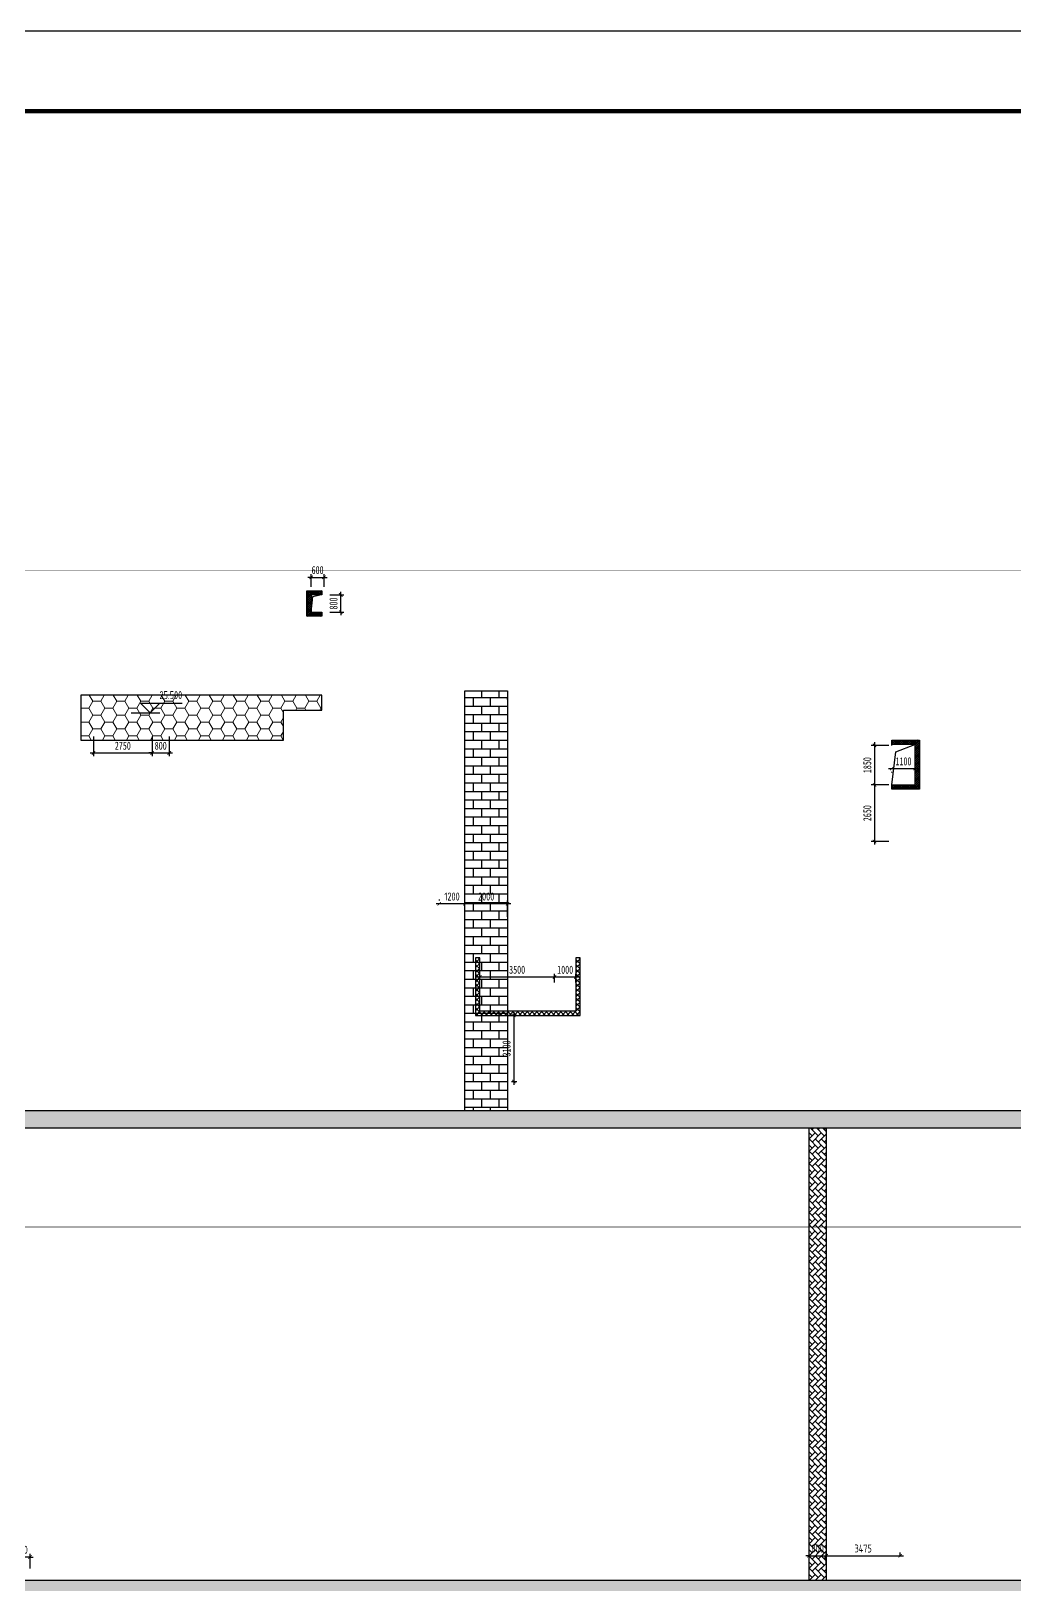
# Model space of a CAD drawing. Extents: x -302153 to 1239823, y 44204 to 1496698.
# Drawn here: x 1051799 to 1097897, y 877340 to 950148 of the extents above; entities that cross this region are included whole.
import ezdxf
from ezdxf.enums import TextEntityAlignment as Align

# ---------------------------------------------------------------- set-up
doc = ezdxf.new("R2010")
doc.units = 0
doc.header["$LTSCALE"] = 1500
doc.header["$MEASUREMENT"] = 0
doc.linetypes.add('DASH', pattern=[0.35, 0.25, -0.1])
doc.layers.get('0').update_dxf_attribs({"linetype": 'CONTINUOUS'})
doc.layers.get('Defpoints').update_dxf_attribs({"color": 2, "linetype": 'CONTINUOUS'})
doc.layers.add('HATCH', color=254, linetype='CONTINUOUS', lineweight=0)
for name, color, linetype in [('HATCH1', 181, 'CONTINUOUS'), ('S_HOLE', 201, 'CONTINUOUS'), ('S_HOLE_TEXT', 201, 'CONTINUOUS'), ('S_PLAN_DIMS', 3, 'CONTINUOUS'), ('SD_DIMS', 3, 'CONTINUOUS'), ('SD_THIN', 83, 'CONTINUOUS'), ('SE_HACH', 253, 'CONTINUOUS'), ('后浇带', 7, 'CONTINUOUS')]:
    doc.layers.add(name, color=color, linetype=linetype)
doc.layers.add('内框', color=8, linetype='CONTINUOUS', plot=False)
doc.layers.add('抗震等级范围线', color=110, linetype='DASH', plot=False)
doc.styles.add('TH-STYLE3', font='tssdeng.shx', dxfattribs={"width": 0.7, "bigfont": 'tssdchn.shx'})
doc.styles.add('TSSD_Dimension', font='', dxfattribs={"width": 0.7})
doc.styles.add('TSSD_Label', font='tssdeng.shx', dxfattribs={"width": 0.7, "bigfont": 'hztxt.shx'})
doc.styles.add('黑体', font='simhei.ttf')
doc.styles.get('TSSD_Dimension').set_extended_font_data('SimSun')
doc.dimstyles.new('TSSD_150_150', dxfattribs={"dimtxt": 375, "dimasz": 150, "dimexe": 150, "dimexo": 375, "dimgap": 150, "dimtad": 1, "dimdec": 0, "dimzin": 0, "dimdsep": 46, "dimtxsty": 'TSSD_Dimension', "dimblk": 'ARCHTICK', "dimblk1": 'ARCHTICK', "dimblk2": 'ARCHTICK', "dimcen": 0, "dimdle": 150, "dimclrt": 7, "dimadec": 0, "dimazin": 0, "dimtfac": 1, "dimtdec": 0, "dimtix": 1, "dimtmove": 2, "dimatfit": 3, "dimfxl": 1, "dimtolj": 1, "dimtzin": 0, "dimarcsym": 0})
pattern_1 = [(45, (0, 0), (-44.9012806, 44.9012806), []), (135, (0, 0), (-44.9012806, -44.9012806), [])]

# ---------------------------------------------------------------- blocks, each defined once
blk = doc.blocks.new('_ArchTick')
at = {"color": 0, "const_width": 0.25}
blk.add_lwpolyline([(-0.53, -0.53), (0.53, 0.53)], dxfattribs=at)
blk = doc.blocks.new('*D32')
at = {"layer": 'Defpoints', "color": 0, "transparency": 16777216}
for p in [(1065524, 924552), (1064924, 923727), (1065524, 923727)]:
    blk.add_point(p, dxfattribs=at)
at = {"layer": 'S_HOLE', "color": 0, "lineweight": -2, "transparency": 16777216}
for p, q in [((1064924, 924102), (1064924, 924702)), ((1065524, 924102), (1065524, 924702)), ((1064924, 924552), (1064774, 924552)), ((1064924, 924552), (1065524, 924552)), ((1065524, 924552), (1065674, 924552))]:
    blk.add_line(p, q, dxfattribs=at)
at = {"layer": 'S_HOLE', "color": 0, "lineweight": -2, "transparency": 16777216, "xscale": 150, "yscale": 150, "zscale": 150}
blk.add_blockref('_ArchTick', (1064924, 924552), dxfattribs=at)
at = {"layer": 'S_HOLE', "color": 0, "lineweight": -2, "transparency": 16777216, "xscale": 150, "yscale": 150, "zscale": 150, "rotation": 180}
blk.add_blockref('_ArchTick', (1065524, 924552), dxfattribs=at)
at = {"layer": 'S_HOLE', "color": 7, "transparency": 16777216, "insert": (1065224, 924890), "char_height": 375, "attachment_point": 5, "style": 'TSSD_Dimension'}
blk.add_mtext('\\A1;600', dxfattribs=at)
blk = doc.blocks.new('*D33')
at = {"layer": 'Defpoints', "color": 0, "transparency": 16777216}
for p in [(1065424, 923727), (1066307, 923727), (1065424, 922927)]:
    blk.add_point(p, dxfattribs=at)
at = {"layer": 'S_HOLE', "color": 0, "lineweight": -2, "transparency": 16777216}
for p, q in [((1065799, 923727), (1066457, 923727)), ((1066307, 923727), (1066307, 923877)), ((1066307, 922927), (1066307, 923727)), ((1065799, 922927), (1066457, 922927)), ((1066307, 922927), (1066307, 922777))]:
    blk.add_line(p, q, dxfattribs=at)
at = {"layer": 'S_HOLE', "color": 0, "lineweight": -2, "transparency": 16777216, "xscale": 150, "yscale": 150, "zscale": 150}
for p, rotation in [((1066307, 923727), 270), ((1066307, 922927), 90)]:
    blk.add_blockref('_ArchTick', p, dxfattribs=dict(at, rotation=rotation))
at = {"layer": 'S_HOLE', "color": 7, "transparency": 16777216, "insert": (1065970, 923327), "char_height": 375, "attachment_point": 5, "rotation": 90, "style": 'TSSD_Dimension'}
blk.add_mtext('\\A1;800', dxfattribs=at)
blk = doc.blocks.new('*D34')
at = {"layer": 'Defpoints', "color": 0, "transparency": 16777216}
for p in [(1092124, 915784), (1093224, 915784), (1093224, 915592)]:
    blk.add_point(p, dxfattribs=at)
at = {"layer": 'S_HOLE', "color": 0, "lineweight": -2, "transparency": 16777216}
for p, q in [((1091974, 915592), (1093374, 915592)), ((1092124, 915409), (1092124, 915442)), ((1093224, 915409), (1093224, 915442))]:
    blk.add_line(p, q, dxfattribs=at)
at = {"layer": 'S_HOLE', "color": 0, "lineweight": -2, "transparency": 16777216, "xscale": 150, "yscale": 150, "zscale": 150, "rotation": 180}
blk.add_blockref('_ArchTick', (1092124, 915592), dxfattribs=at)
at = {"layer": 'S_HOLE', "color": 0, "lineweight": -2, "transparency": 16777216, "xscale": 150, "yscale": 150, "zscale": 150}
blk.add_blockref('_ArchTick', (1093224, 915592), dxfattribs=at)
at = {"layer": 'S_HOLE', "color": 7, "transparency": 16777216, "insert": (1092674, 915930), "char_height": 375, "attachment_point": 5, "style": 'TSSD_Dimension'}
blk.add_mtext('\\A1;1100', dxfattribs=at)
blk = doc.blocks.new('THAPE_A0L1_inner')
at = {"layer": '内框'}
blk.add_lwpolyline([(0, 0), (1486, 0), (1486, 841), (0, 841)], close=True, dxfattribs=at)
at = {"layer": '内框', "const_width": 1.4}
blk.add_lwpolyline([(25, 831), (25, 10), (1476, 10), (1476, 831)], close=True, dxfattribs=at)
at = {"layer": '内框', "style": '黑体', "width": 0.8}
blk.add_attdef('内框名称', (73.61, 847.62), '', height=10, dxfattribs=at)
blk = doc.blocks.new('*D65')
at = {"layer": 'Defpoints', "color": 0, "transparency": 16777216}
for p in [(1092362, 916677), (1091319, 914827), (1092362, 914827)]:
    blk.add_point(p, dxfattribs=at)
at = {"layer": 'S_HOLE', "color": 0, "lineweight": -2, "transparency": 16777216}
for p, q in [((1091987, 916677), (1091169, 916677)), ((1091319, 916827), (1091319, 914677)), ((1091987, 914827), (1091169, 914827))]:
    blk.add_line(p, q, dxfattribs=at)
at = {"layer": 'S_HOLE', "color": 0, "lineweight": -2, "transparency": 16777216, "xscale": 150, "yscale": 150, "zscale": 150}
for p, rotation in [((1091319, 916677), 90), ((1091319, 914827), 270)]:
    blk.add_blockref('_ArchTick', p, dxfattribs=dict(at, rotation=rotation))
at = {"layer": 'S_HOLE', "color": 7, "transparency": 16777216, "insert": (1090981, 915752), "char_height": 375, "attachment_point": 5, "rotation": 90, "style": 'TSSD_Dimension'}
blk.add_mtext('\\A1;1850', dxfattribs=at)
blk = doc.blocks.new('*D66')
at = {"layer": 'Defpoints', "color": 0, "transparency": 16777216}
for p in [(1092362, 914827), (1091319, 912177), (1092362, 912177)]:
    blk.add_point(p, dxfattribs=at)
at = {"layer": 'S_HOLE', "color": 0, "lineweight": -2, "transparency": 16777216}
for p, q in [((1091987, 914827), (1091169, 914827)), ((1091319, 914977), (1091319, 912027)), ((1091987, 912177), (1091169, 912177))]:
    blk.add_line(p, q, dxfattribs=at)
at = {"layer": 'S_HOLE', "color": 0, "lineweight": -2, "transparency": 16777216, "xscale": 150, "yscale": 150, "zscale": 150}
for p, rotation in [((1091319, 914827), 90), ((1091319, 912177), 270)]:
    blk.add_blockref('_ArchTick', p, dxfattribs=dict(at, rotation=rotation))
at = {"layer": 'S_HOLE', "color": 7, "transparency": 16777216, "insert": (1090981, 913502), "char_height": 375, "attachment_point": 5, "rotation": 90, "style": 'TSSD_Dimension'}
blk.add_mtext('\\A1;2650', dxfattribs=at)
blk = doc.blocks.new('*D102')
at = {"layer": 'Defpoints', "color": 0, "transparency": 16777216}
for p in [(1073929, 904027), (1073929, 900927), (1074416, 900927)]:
    blk.add_point(p, dxfattribs=at)
at = {"layer": 'SD_DIMS', "color": 0, "lineweight": -2, "transparency": 16777216}
for p, q in [((1074304, 904027), (1074566, 904027)), ((1074416, 904177), (1074416, 900777)), ((1074304, 900927), (1074566, 900927))]:
    blk.add_line(p, q, dxfattribs=at)
at = {"layer": 'SD_DIMS', "color": 0, "lineweight": -2, "transparency": 16777216, "xscale": 150, "yscale": 150, "zscale": 150}
for p, rotation in [((1074416, 904027), 90), ((1074416, 900927), 270)]:
    blk.add_blockref('_ArchTick', p, dxfattribs=dict(at, rotation=rotation))
at = {"layer": 'SD_DIMS', "color": 7, "transparency": 16777216, "insert": (1074078, 902477), "char_height": 375, "attachment_point": 5, "rotation": 90, "style": 'TSSD_Dimension'}
blk.add_mtext('\\A1;3100', dxfattribs=at)
blk = doc.blocks.new('*D150')
at = {"layer": 'Defpoints', "color": 0, "transparency": 16777216}
for p in [(1076324, 905826), (1072824, 905185), (1076324, 905185)]:
    blk.add_point(p, dxfattribs=at)
at = {"layer": 'S_HOLE', "color": 0, "lineweight": -2, "transparency": 16777216}
for p, q in [((1072674, 905826), (1076474, 905826)), ((1072824, 905560), (1072824, 905976)), ((1076324, 905560), (1076324, 905976))]:
    blk.add_line(p, q, dxfattribs=at)
at = {"layer": 'S_HOLE', "color": 0, "lineweight": -2, "transparency": 16777216, "xscale": 150, "yscale": 150, "zscale": 150, "rotation": 180}
blk.add_blockref('_ArchTick', (1072824, 905826), dxfattribs=at)
at = {"layer": 'S_HOLE', "color": 0, "lineweight": -2, "transparency": 16777216, "xscale": 150, "yscale": 150, "zscale": 150}
blk.add_blockref('_ArchTick', (1076324, 905826), dxfattribs=at)
at = {"layer": 'S_HOLE', "color": 7, "transparency": 16777216, "insert": (1074574, 906164), "char_height": 375, "attachment_point": 5, "style": 'TSSD_Dimension'}
blk.add_mtext('\\A1;3500', dxfattribs=at)
blk = doc.blocks.new('*D151')
at = {"layer": 'Defpoints', "color": 0, "transparency": 16777216}
for p in [(1077324, 905826), (1076324, 905185), (1077324, 905185)]:
    blk.add_point(p, dxfattribs=at)
at = {"layer": 'S_HOLE', "color": 0, "lineweight": -2, "transparency": 16777216}
for p, q in [((1076174, 905826), (1077474, 905826)), ((1076324, 905560), (1076324, 905976)), ((1077324, 905560), (1077324, 905976))]:
    blk.add_line(p, q, dxfattribs=at)
at = {"layer": 'S_HOLE', "color": 0, "lineweight": -2, "transparency": 16777216, "xscale": 150, "yscale": 150, "zscale": 150, "rotation": 180}
blk.add_blockref('_ArchTick', (1076324, 905826), dxfattribs=at)
at = {"layer": 'S_HOLE', "color": 0, "lineweight": -2, "transparency": 16777216, "xscale": 150, "yscale": 150, "zscale": 150}
blk.add_blockref('_ArchTick', (1077324, 905826), dxfattribs=at)
at = {"layer": 'S_HOLE', "color": 7, "transparency": 16777216, "insert": (1076824, 906164), "char_height": 375, "attachment_point": 5, "style": 'TSSD_Dimension'}
blk.add_mtext('\\A1;1000', dxfattribs=at)
blk = doc.blocks.new('*D215')
at = {"layer": 'Defpoints', "color": 0, "transparency": 16777216}
for p in [(1054723, 917477), (1057473, 917477), (1057473, 916323)]:
    blk.add_point(p, dxfattribs=at)
at = {"layer": 'SD_DIMS', "color": 0, "lineweight": -2, "transparency": 16777216}
for p, q in [((1054723, 917102), (1054723, 916173)), ((1057473, 917102), (1057473, 916173)), ((1054573, 916323), (1057623, 916323))]:
    blk.add_line(p, q, dxfattribs=at)
at = {"layer": 'SD_DIMS', "color": 0, "lineweight": -2, "transparency": 16777216, "xscale": 150, "yscale": 150, "zscale": 150, "rotation": 180}
blk.add_blockref('_ArchTick', (1054723, 916323), dxfattribs=at)
at = {"layer": 'SD_DIMS', "color": 0, "lineweight": -2, "transparency": 16777216, "xscale": 150, "yscale": 150, "zscale": 150}
blk.add_blockref('_ArchTick', (1057473, 916323), dxfattribs=at)
at = {"layer": 'SD_DIMS', "color": 7, "transparency": 16777216, "insert": (1056098, 916660), "char_height": 375, "attachment_point": 5, "style": 'TSSD_Dimension'}
blk.add_mtext('\\A1;2750', dxfattribs=at)
blk = doc.blocks.new('*D216')
at = {"layer": 'Defpoints', "color": 0, "transparency": 16777216}
for p in [(1057473, 917477), (1058273, 917477), (1058273, 916323)]:
    blk.add_point(p, dxfattribs=at)
at = {"layer": 'SD_DIMS', "color": 0, "lineweight": -2, "transparency": 16777216}
for p, q in [((1057473, 917102), (1057473, 916173)), ((1058273, 917102), (1058273, 916173)), ((1057473, 916323), (1057323, 916323)), ((1057473, 916323), (1058273, 916323)), ((1058273, 916323), (1058423, 916323))]:
    blk.add_line(p, q, dxfattribs=at)
at = {"layer": 'SD_DIMS', "color": 0, "lineweight": -2, "transparency": 16777216, "xscale": 150, "yscale": 150, "zscale": 150}
blk.add_blockref('_ArchTick', (1057473, 916323), dxfattribs=at)
at = {"layer": 'SD_DIMS', "color": 0, "lineweight": -2, "transparency": 16777216, "xscale": 150, "yscale": 150, "zscale": 150, "rotation": 180}
blk.add_blockref('_ArchTick', (1058273, 916323), dxfattribs=at)
at = {"layer": 'SD_DIMS', "color": 7, "transparency": 16777216, "insert": (1057873, 916660), "char_height": 375, "attachment_point": 5, "style": 'TSSD_Dimension'}
blk.add_mtext('\\A1;800', dxfattribs=at)
blk = doc.blocks.new('*D372')
at = {"layer": 'Defpoints', "color": 0, "transparency": 16777216}
for p in [(-128952, 115780), (-128952, 114724), (-126952, 114724)]:
    blk.add_point(p, dxfattribs=at)
at = {"layer": 'S_PLAN_DIMS', "color": 0, "lineweight": -2, "transparency": 16777216}
for p, q in [((-126802, 115780), (-129102, 115780)), ((-128952, 115174), (-128952, 115930)), ((-126952, 115174), (-126952, 115930))]:
    blk.add_line(p, q, dxfattribs=at)
at = {"layer": 'S_PLAN_DIMS', "color": 0, "lineweight": -2, "transparency": 16777216, "xscale": 150, "yscale": 150, "zscale": 150, "rotation": 180}
blk.add_blockref('_ArchTick', (-128952, 115780), dxfattribs=at)
at = {"layer": 'S_PLAN_DIMS', "color": 0, "lineweight": -2, "transparency": 16777216, "xscale": 150, "yscale": 150, "zscale": 150}
blk.add_blockref('_ArchTick', (-126952, 115780), dxfattribs=at)
at = {"layer": 'S_PLAN_DIMS', "color": 7, "transparency": 16777216, "insert": (-127952, 116117), "char_height": 375, "attachment_point": 5, "style": 'TH-STYLE3'}
blk.add_mtext('\\A1;2000', dxfattribs=at)
blk = doc.blocks.new('*D373')
at = {"layer": 'Defpoints', "color": 0, "transparency": 16777216}
for p in [(-130150, 115780), (-130150, 115530), (-128950, 114724)]:
    blk.add_point(p, dxfattribs=at)
at = {"layer": 'S_PLAN_DIMS', "color": 0, "lineweight": -2, "transparency": 16777216}
for p, q in [((-128800, 115780), (-130300, 115780)), ((-130150, 115980), (-130150, 115930)), ((-128950, 115174), (-128950, 115930))]:
    blk.add_line(p, q, dxfattribs=at)
at = {"layer": 'S_PLAN_DIMS', "color": 0, "lineweight": -2, "transparency": 16777216, "xscale": 150, "yscale": 150, "zscale": 150, "rotation": 180}
blk.add_blockref('_ArchTick', (-130150, 115780), dxfattribs=at)
at = {"layer": 'S_PLAN_DIMS', "color": 0, "lineweight": -2, "transparency": 16777216, "xscale": 150, "yscale": 150, "zscale": 150}
blk.add_blockref('_ArchTick', (-128950, 115780), dxfattribs=at)
at = {"layer": 'S_PLAN_DIMS', "color": 7, "transparency": 16777216, "insert": (-129550, 116117), "char_height": 375, "attachment_point": 5, "style": 'TH-STYLE3'}
blk.add_mtext('\\A1;1200', dxfattribs=at)
blk = doc.blocks.new('*D380')
at = {"layer": 'Defpoints', "color": 0, "transparency": 16777216}
for p in [(-112025, 85232), (-112825, 84424), (-112025, 84424)]:
    blk.add_point(p, dxfattribs=at)
at = {"layer": 'S_PLAN_DIMS', "color": 0, "lineweight": -2, "transparency": 16777216}
for p, q in [((-112825, 85232), (-112975, 85232)), ((-112825, 84874), (-112825, 85382)), ((-112825, 85232), (-112025, 85232)), ((-112025, 84874), (-112025, 85382)), ((-112025, 85232), (-111875, 85232))]:
    blk.add_line(p, q, dxfattribs=at)
at = {"layer": 'S_PLAN_DIMS', "color": 0, "lineweight": -2, "transparency": 16777216, "xscale": 150, "yscale": 150, "zscale": 150}
blk.add_blockref('_ArchTick', (-112825, 85232), dxfattribs=at)
at = {"layer": 'S_PLAN_DIMS', "color": 0, "lineweight": -2, "transparency": 16777216, "xscale": 150, "yscale": 150, "zscale": 150, "rotation": 180}
blk.add_blockref('_ArchTick', (-112025, 85232), dxfattribs=at)
at = {"layer": 'S_PLAN_DIMS', "color": 7, "transparency": 16777216, "insert": (-112425, 85569), "char_height": 375, "attachment_point": 5, "style": 'TH-STYLE3'}
blk.add_mtext('\\A1;800', dxfattribs=at)
blk = doc.blocks.new('*D381')
at = {"layer": 'Defpoints', "color": 0, "transparency": 16777216}
for p in [(-108550, 85232), (-108550, 84766), (-112025, 84424)]:
    blk.add_point(p, dxfattribs=at)
at = {"layer": 'S_PLAN_DIMS', "color": 0, "lineweight": -2, "transparency": 16777216}
for p, q in [((-112175, 85232), (-108400, 85232)), ((-112025, 84874), (-112025, 85382)), ((-108550, 85216), (-108550, 85382))]:
    blk.add_line(p, q, dxfattribs=at)
at = {"layer": 'S_PLAN_DIMS', "color": 0, "lineweight": -2, "transparency": 16777216, "xscale": 150, "yscale": 150, "zscale": 150, "rotation": 180}
blk.add_blockref('_ArchTick', (-112025, 85232), dxfattribs=at)
at = {"layer": 'S_PLAN_DIMS', "color": 0, "lineweight": -2, "transparency": 16777216, "xscale": 150, "yscale": 150, "zscale": 150}
blk.add_blockref('_ArchTick', (-108550, 85232), dxfattribs=at)
at = {"layer": 'S_PLAN_DIMS', "color": 7, "transparency": 16777216, "insert": (-110288, 85569), "char_height": 375, "attachment_point": 5, "style": 'TH-STYLE3'}
blk.add_mtext('\\A1;3475', dxfattribs=at)
blk = doc.blocks.new('*D384')
at = {"layer": 'Defpoints', "color": 0, "transparency": 16777216}
for p in [(-150125, 85171), (-150125, 84181), (-149325, 84181)]:
    blk.add_point(p, dxfattribs=at)
at = {"layer": 'S_PLAN_DIMS', "color": 0, "lineweight": -2, "transparency": 16777216}
for p, q in [((-150125, 84631), (-150125, 85321)), ((-149325, 84631), (-149325, 85321)), ((-150125, 85171), (-150275, 85171)), ((-149325, 85171), (-150125, 85171)), ((-149325, 85171), (-149175, 85171))]:
    blk.add_line(p, q, dxfattribs=at)
at = {"layer": 'S_PLAN_DIMS', "color": 0, "lineweight": -2, "transparency": 16777216, "xscale": 150, "yscale": 150, "zscale": 150}
blk.add_blockref('_ArchTick', (-150125, 85171), dxfattribs=at)
at = {"layer": 'S_PLAN_DIMS', "color": 0, "lineweight": -2, "transparency": 16777216, "xscale": 150, "yscale": 150, "zscale": 150, "rotation": 180}
blk.add_blockref('_ArchTick', (-149325, 85171), dxfattribs=at)
at = {"layer": 'S_PLAN_DIMS', "color": 7, "transparency": 16777216, "insert": (-149725, 85508), "char_height": 375, "attachment_point": 5, "style": 'TH-STYLE3'}
blk.add_mtext('\\A1;800', dxfattribs=at)
blk = doc.blocks.new('A$C1DF81372')
at = {"layer": '后浇带'}
h = blk.add_hatch(dxfattribs=at)
h.set_pattern_fill('BRICK1', color=8, scale=50, style=0)
h.set_pattern_definition([(0, (-1201073.9, -1053477.37), (0, 400), []), (90, (-1201073.9, -1053477.37), (-400, 400), [400, -400])])
h.paths.add_polyline_path([(-128949.6, 125750), (-126947.4, 125750), (-126951.4, 106074.4), (-128953.5, 106074.4)])
h = blk.add_hatch(dxfattribs=at)
h.set_pattern_fill('STARS', color=8, scale=50, style=0)
h.set_pattern_definition([(0, (-2717875.16, -2134554.55), (0, 274.963), [158.75, -158.75]), (60, (-2717875.16, -2134554.55), (-238.124943, 137.4815), [158.75, -158.75]), (120, (-2717795.78, -2134417.07), (-238.124943, -137.4815), [158.75, -158.75])])
h.paths.add_polyline_path([(-166025, 105275.2), (-96625, 105273.7), (-96625, 106073.7), (-166025, 106075.2)])
h = blk.add_hatch(dxfattribs=at)
h.set_pattern_fill('AR-HBONE', color=8, scale=2, angle=-90)
h.set_pattern_definition([(315, (-2365056.12, 2836822.65), (287.368196, -8e-14), [609.6, -203.2]), (45, (-2364912.43, 2836678.97), (287.368196, -8e-14), [609.6, -203.2])])
h.paths.add_polyline_path([(-112825, 84075.7), (-112025, 84075.7), (-112025, 105274.5), (-112825, 105274.5)])
h = blk.add_hatch(dxfattribs=at)
h.set_pattern_fill('STARS', color=8, scale=50, style=0)
h.set_pattern_definition([(0, (-2717875.16, -2156553.05), (0, 274.963), [158.75, -158.75]), (60, (-2717875.16, -2156553.05), (-238.124943, 137.4815), [158.75, -158.75]), (120, (-2717795.78, -2156415.57), (-238.124943, -137.4815), [158.75, -158.75])])
h.paths.add_polyline_path([(-180675, 83276.3), (950.2, 83274.8), (950.2, 84074.8), (-180675, 84076.3)])
at = {"layer": '后浇带', "color": 8}
blk.add_lwpolyline([(-128949.6, 125750), (-126947.4, 125750), (-126951.4, 106074.4), (-128953.5, 106074.4)], close=True, dxfattribs=at)
at = {"layer": '后浇带', "color": 8, "elevation": -1000}
for points in [[(-166025, 105275.2), (-96625, 105273.7), (-96625, 106073.7), (-166025, 106075.2)], [(-112825, 105274.5), (-112025, 105274.5), (-112025, 84075.7), (-112825, 84075.7)], [(-180675, 83276.3), (950.2, 83274.8), (950.2, 84074.8), (-180675, 84076.3)]]:
    blk.add_lwpolyline(points, close=True, dxfattribs=at)
at = {"layer": 'S_PLAN_DIMS'}
for base, p1, p2, picture, middle in [((-130150, 115779.5), (-128949.8, 114724.1), (-130150, 115530.4), '*D373', (-129549.9, 116117)), ((-128951.8, 115779.5), (-126951.6, 114723.7), (-128951.8, 114724.1), '*D372', (-127951.7, 116117)), ((-150124.8, 85170.5), (-149324.8, 84181.3), (-150124.8, 84181.3), '*D384', (-149724.8, 85508)), ((-112025, 85231.6), (-112825, 84424.2), (-112025, 84424.2), '*D380', (-112425, 85569.1)), ((-108550, 85231.6), (-112025, 84424.2), (-108550, 84766.3), '*D381', (-110287.5, 85569.1))]:
    dim = blk.add_linear_dim(base=base, p1=p1, p2=p2, dimstyle='TSSD_150_150', dxfattribs=at)
    dim.commit()
    dim.dimension.update_dxf_attribs({"geometry": picture, "text_midpoint": middle})

msp = doc.modelspace()

# ---------------------------------------------------------------- hatches: boundary and pattern name
at = {"layer": 'HATCH'}
h = msp.add_hatch(dxfattribs=at)
h.set_pattern_fill('HONEY', color=8, scale=3000, style=0)
h.paths.add_polyline_path([(1065423.4371, 919027.3697), (1054123.4404, 919027.3697), (1054123.4404, 916927.3697), (1063623.4404, 916927.3697), (1063623.4404, 918327.3697), (1065423.4371, 918327.3697)])
at = {"layer": 'HATCH1'}
h = msp.add_hatch(dxfattribs=at)
h.set_pattern_fill('HOLE_MATETIEL', color=256, scale=20, style=0)
h.set_pattern_definition(pattern_1)
h.paths.add_polyline_path([(1065423.6183, 922727.3696), (1064723.4546, 922727.3696), (1064723.7002, 923927.3697), (1065423.7084, 923927.3697), (1065423.7084, 923727.4932), (1064923.6664, 923727.4932), (1064923.4885, 922927.3696), (1065423.6183, 922927.3696)])
h = msp.add_hatch(dxfattribs=at)
h.set_pattern_fill('HOLE_MATETIEL', color=256, scale=20, style=0)
h.set_pattern_definition(pattern_1)
edge = h.paths.add_edge_path()
edge.add_line((1092123.6218, 916677.1658), (1092123.6185, 916927.1658))
edge.add_line((1092123.6185, 916927.1658), (1093423.8982, 916927.1649))
edge.add_line((1093423.8982, 916927.1649), (1093423.8961, 914627.3697))
edge.add_line((1093423.8961, 914627.3697), (1092123.6218, 914627.3697))
edge.add_line((1092123.6218, 914627.3697), (1092123.6218, 914827.3697))
edge.add_line((1092123.6218, 914827.3697), (1093223.8962, 914827.3697))
edge.add_line((1093223.8962, 914827.3697), (1093223.898, 916727.1651))
edge.add_line((1093223.898, 916727.1651), (1092123.6183, 916727.1658))
h = msp.add_hatch(dxfattribs=at)
h.set_pattern_fill('HOLE_MATETIEL', color=256, scale=20, style=0)
h.set_pattern_definition([(45, (0, 0), (-112.253202, 112.253202), []), (135, (0, 0), (-112.253202, -112.253202), [])])
h.paths.add_polyline_path([(1072823.6606, 906727.5266), (1072623.6606, 906727.5301), (1072620.9162, 904027.3706), (1077523.6184, 904027.3697), (1077523.6184, 906727.3697), (1077323.6184, 906727.3697), (1077323.6184, 904227.3697), (1072823.6606, 904227.3697), (1072823.7832, 906727.5266)])

# ---------------------------------------------------------------- linework, layer by layer
for points in [[(1065423.6183, 922727.3696), (1064723.4546, 922727.3696), (1064723.7002, 923927.3697), (1065423.7084, 923927.3697), (1065423.7084, 923727.4932), (1064923.6664, 923727.4932), (1064923.4885, 922927.3696), (1065423.6183, 922927.3696), (1065423.6183, 922727.3696)], [(1092123.6218, 916677.1658), (1092123.6185, 916927.1658), (1093423.8982, 916927.1649), (1093423.8961, 914627.3697), (1092123.6218, 914627.3697), (1092123.6218, 914827.3697), (1093223.8962, 914827.3697), (1093223.898, 916727.1651), (1092123.6183, 916727.1658)]]:
    msp.add_lwpolyline(points, dxfattribs=at)
msp.add_lwpolyline([(1072823.6606, 906727.5266), (1072623.6606, 906727.5301), (1072620.9162, 904027.3706), (1077523.6184, 904027.3697), (1077523.6184, 906727.3697), (1077323.6184, 906727.3697), (1077323.6184, 904227.3697), (1072823.6606, 904227.3697), (1072823.7832, 906727.5266)], close=True, dxfattribs=at)
at = {"layer": 'S_HOLE'}
msp.add_lwpolyline([(1064923.6664, 922927.3696), (1064997.7658, 923655.6126), (1065323.6183, 923727.4932), (1064923.6664, 923727.4932)], close=True, dxfattribs=at)
msp.add_lwpolyline([(1092123.4405, 914827.3697), (1092313.1553, 916377.0209), (1093204.6242, 916727.1651)], dxfattribs=at)
at = {"layer": 'SD_THIN', "color": 1}
for p, q in [((1056480.8089, 918209.1282), (1057829.6516, 918209.1282)), ((1057379.6516, 918209.1282), (1056929.6516, 918659.1282)), ((1056929.6516, 918659.1282), (1057829.6516, 918659.1282)), ((1057379.6516, 918209.1282), (1057829.6516, 918659.1282)), ((1057829.6516, 918659.1282), (1058879.6516, 918659.1282))]:
    msp.add_line(p, q, dxfattribs=at)
at = {"layer": 'SE_HACH', "color": 8}
msp.add_lwpolyline([(1065423.4371, 919027.3697), (1054123.4404, 919027.3697), (1054123.4404, 916927.3697), (1063623.4404, 916927.3697), (1063623.4404, 918327.3697), (1065423.4371, 918327.3697)], close=True, dxfattribs=at)
at = {"layer": '抗震等级范围线', "ltscale": 2, "const_width": 30}
msp.add_lwpolyline([(913243.2116, 909722.8008), (916523.0123, 897247.6868), (927665.3806, 900171.9126), (929177.6854, 894606.664), (934673.895, 894116.5466), (1159203.715, 894116.5466), (1159203.715, 924856.2676), (924031.5223, 924856.2676), (924031.5223, 912874.0049), (913243.2116, 909722.8008)], dxfattribs=at)

# ---------------------------------------------------------------- block references
at = {"layer": 'S_HOLE_TEXT'}
msp.add_blockref('A$C1DF81372', (1201073.895, 793477.3719), dxfattribs=at)
at = {"layer": '内框', "xscale": 150, "yscale": 150, "zscale": 150, "rotation": 270}
msp.add_blockref('THAPE_A0L1_inner', (1004362.6912, 950147.9042), dxfattribs=at)

# ---------------------------------------------------------------- texts
at = {"layer": 'SD_THIN', "color": 1, "style": 'TSSD_Label', "width": 0.7}
msp.add_text('25.500', height=375, dxfattribs=at).set_placement((1058879.6516, 918734.1282), align=Align.BOTTOM_RIGHT)

# ---------------------------------------------------------------- dimensions: what is measured, and where the dimension line sits
at = {"layer": 'S_HOLE'}
for base, p1, p2, picture, middle in [((1065523.895, 924552.0936), (1064923.6664, 923727.4932), (1065523.895, 923727.4932), '*D32', (1065223.7807, 924889.5936)), ((1093223.8972, 915592.0934), (1092123.6218, 915784.3222), (1093223.8972, 915784.3215), '*D34', (1092673.7595, 915929.5934)), ((1076323.895, 905826.2031), (1072823.7291, 905185.3764), (1076323.895, 905185.3764), '*D150', (1074573.8121, 906163.7031)), ((1077323.6184, 905826.2031), (1076323.895, 905185.3764), (1077323.6184, 905185.3764), '*D151', (1076823.7567, 906163.7031))]:
    dim = msp.add_linear_dim(base=base, p1=p1, p2=p2, dimstyle='TSSD_150_150', dxfattribs=at)
    dim.commit()
    dim.dimension.update_dxf_attribs({"geometry": picture, "text_midpoint": middle})
for base, p1, p2, picture, middle in [((1066307.0094, 923727.4932), (1065423.6183, 922927.3696), (1065423.7084, 923727.4932), '*D33', (1065969.5094, 923327.4314)), ((1091318.5896, 914827.3697), (1092362.0878, 916677.1656), (1092362.0878, 914827.3697), '*D65', (1090981.0896, 915752.2677)), ((1091318.5896, 912177.3696), (1092362.0878, 914827.3697), (1092362.0878, 912177.3696), '*D66', (1090981.0896, 913502.3697))]:
    dim = msp.add_linear_dim(base=base, p1=p1, p2=p2, angle=90, dimstyle='TSSD_150_150', dxfattribs=at)
    dim.commit()
    dim.dimension.update_dxf_attribs({"geometry": picture, "text_midpoint": middle})
at = {"layer": 'SD_DIMS'}
for base, p1, p2, picture, middle in [((1057473.3508, 916322.7749), (1054722.895, 917477.3696), (1057473.3508, 917477.3696), '*D215', (1056098.1229, 916660.2749)), ((1058273.406, 916322.7749), (1057473.3505, 917477.3696), (1058273.406, 917477.3696), '*D216', (1057873.3783, 916660.2749))]:
    dim = msp.add_linear_dim(base=base, p1=p1, p2=p2, dimstyle='TSSD_150_150', dxfattribs=at)
    dim.commit()
    dim.dimension.update_dxf_attribs({"geometry": picture, "text_midpoint": middle})
dim = msp.add_linear_dim(base=(1074415.5783, 900927.3696), p1=(1073929.133, 904027.4875), p2=(1073929.133, 900927.3696), angle=90, dimstyle='TSSD_150_150', dxfattribs=at)
dim.commit()
dim.dimension.update_dxf_attribs({"geometry": '*D102', "text_midpoint": (1074078.0783, 902477.4285)})

doc.saveas('drawing.dxf')
